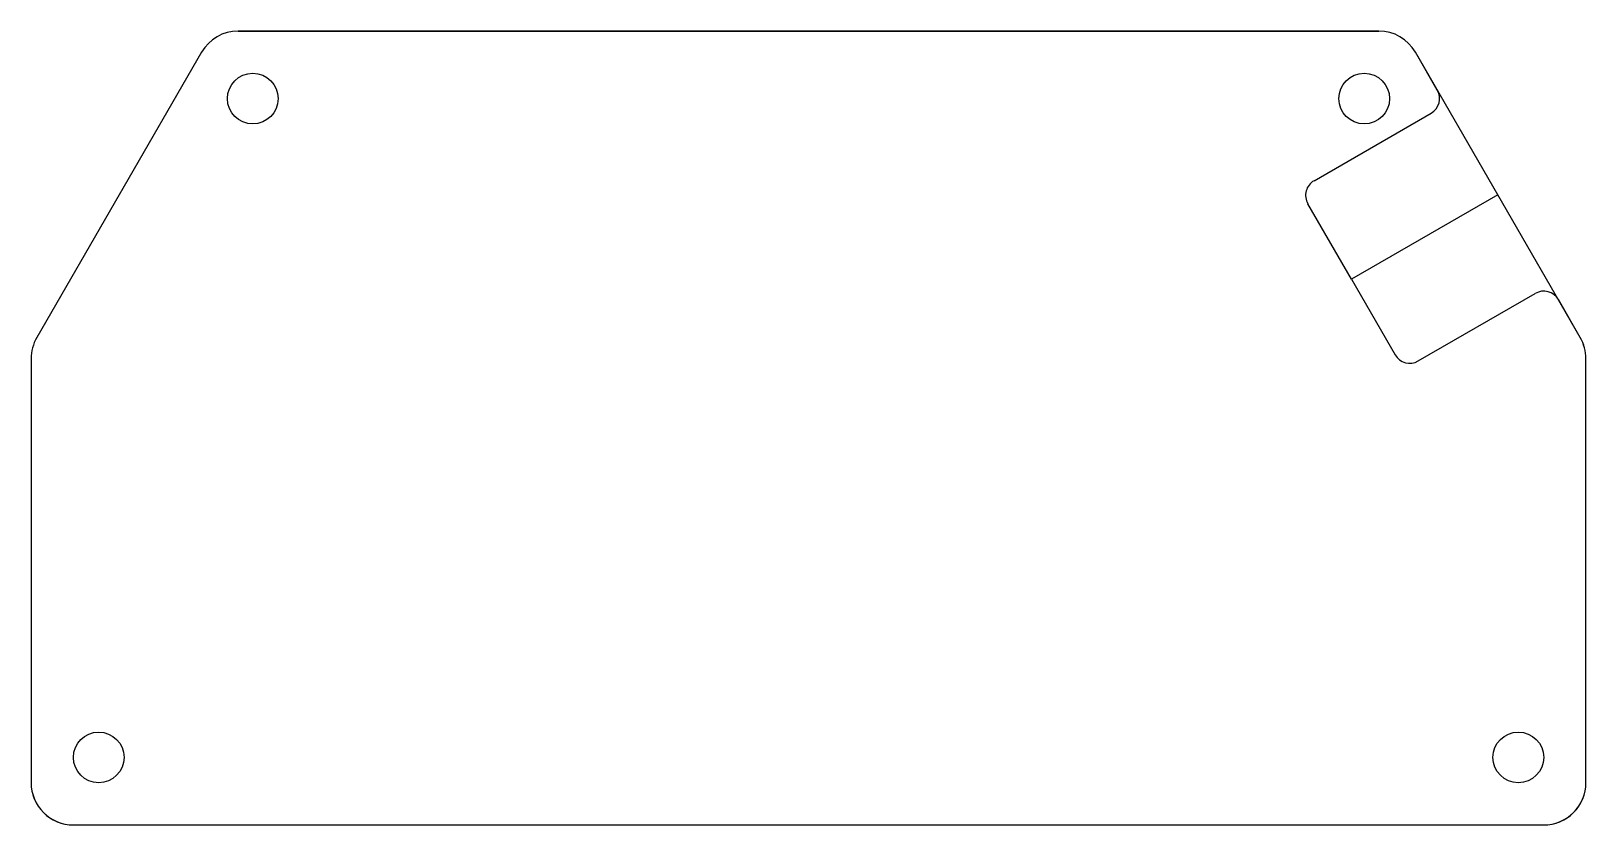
# Model space of a CAD drawing. Header units: inches. Extents: x -2.18 to 2.42, y -2.32 to 0.03.
import ezdxf

# ---------------------------------------------------------------- set-up
doc = ezdxf.new("R2010")
doc.units = ezdxf.units.IN
doc.layers.get('0').update_dxf_attribs({"linetype": 'CONTINUOUS'})

msp = doc.modelspace()

# ---------------------------------------------------------------- linework, layer by layer
for p, q in [((-1.5642, 0.0347), (1.8105, 0.0347)), ((-1.6725, -0.0278), (-2.1601, -0.8724)), ((1.9836, -0.14), (1.9188, -0.0278)), ((1.6188, -0.4083), (1.9653, -0.2083)), ((2.1626, -0.4501), (1.7296, -0.7001)), ((1.7296, -0.7001), (1.6005, -0.4766)), ((1.7296, -0.7001), (1.8586, -0.9236)), ((1.9269, -0.9419), (2.2733, -0.7419)), ((2.4064, -0.8724), (2.3416, -0.7602)), ((-2.1768, -0.9349), (-2.1768, -2.1903)), ((2.4232, -2.1903), (2.4232, -0.9349)), ((-2.0518, -2.3153), (2.2982, -2.3153))]:
    msp.add_line(p, q)
msp.add_lwpolyline([(-1.5642, 0.0347, 0.267949), (-1.6725, -0.0278), (-2.1601, -0.8724, 0.131652), (-2.1768, -0.9349), (-2.1768, -2.1903, 0.414214), (-2.0518, -2.3153), (2.2982, -2.3153, 0.414214), (2.4232, -2.1903), (2.4232, -0.9349, 0.131652), (2.4064, -0.8724), (1.9188, -0.0278, 0.267949), (1.8105, 0.0347)], format="xyb", close=True)
for centre in [(-1.5209, -0.1653), (1.7672, -0.1653), (-1.9768, -2.1153), (2.2232, -2.1153)]:
    msp.add_circle(centre, 0.075)
for centre, radius, start, end in [((-1.5642, -0.0903), 0.125, 90, 150), ((1.8105, -0.0903), 0.125, 30, 90), ((1.9403, -0.165), 0.05, -60, 30), ((1.6438, -0.4516), 0.05, 120, 210), ((2.2983, -0.7852), 0.05, 30, 120), ((-2.0518, -0.9349), 0.125, 150, 180), ((2.2982, -0.9349), 0.125, 0, 30), ((1.9019, -0.8986), 0.05, 210, 300), ((-2.0518, -2.1903), 0.125, 180, 270), ((2.2982, -2.1903), 0.125, -90, 0)]:
    msp.add_arc(centre, radius, start, end)

doc.saveas('drawing.dxf')
